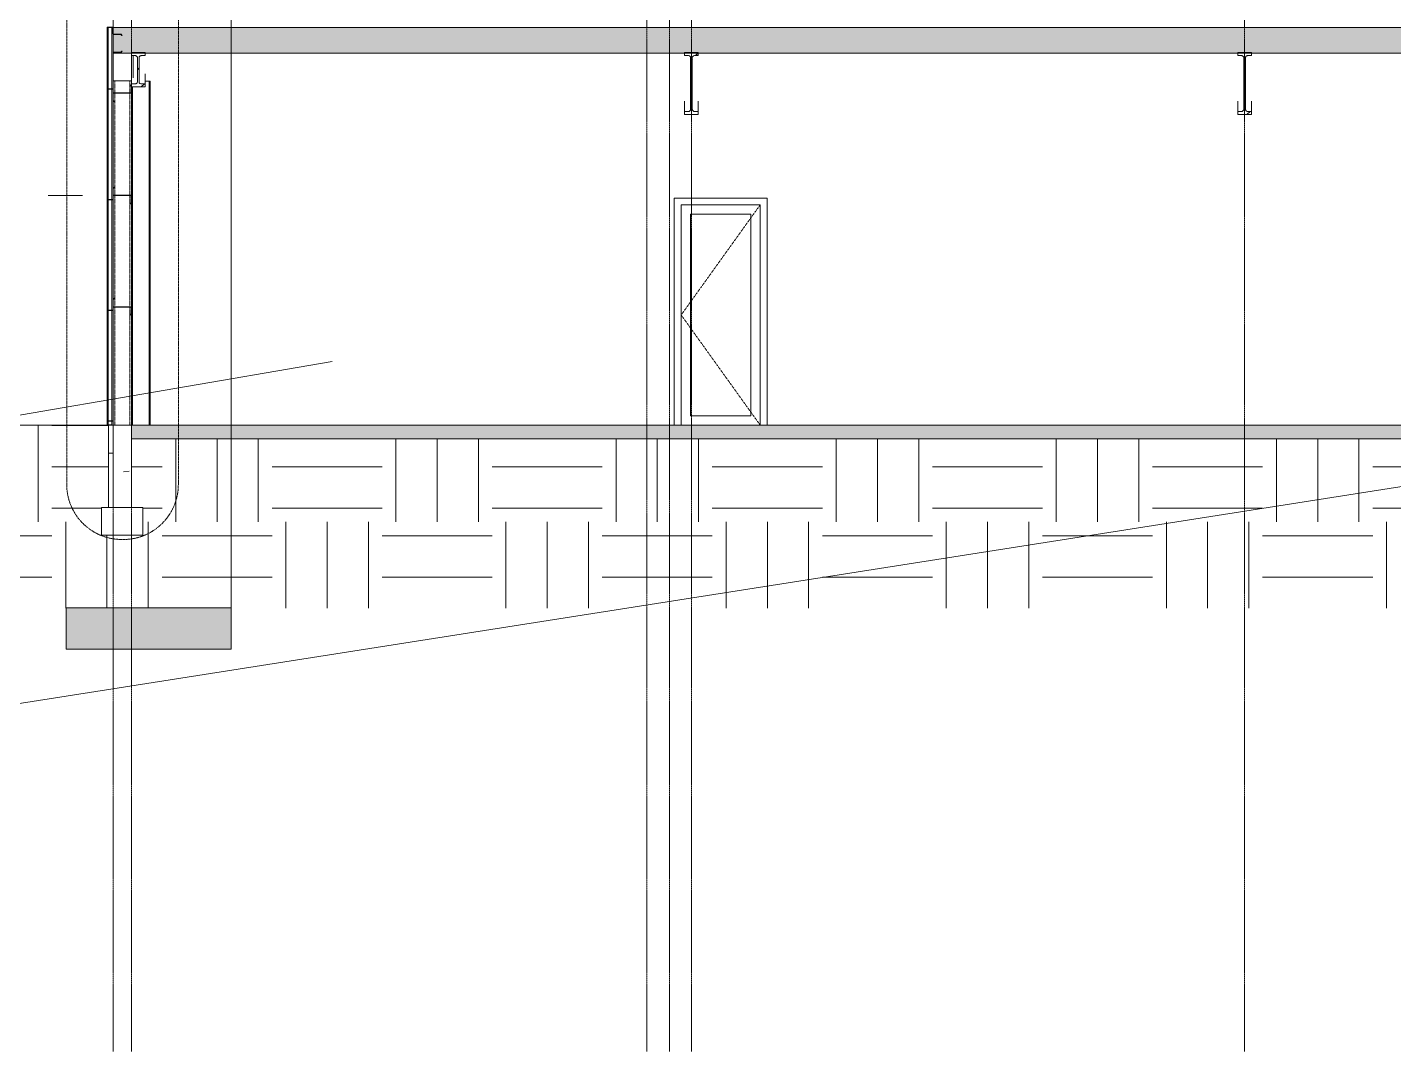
# Model space of a CAD drawing. Header units: inches. Extents: x 21386 to 98546, y -290 to 853.
# Drawn here: x 27735 to 28330, y -273 to 173 of the extents above; entities that cross this region are included whole.
import ezdxf

# ---------------------------------------------------------------- set-up
doc = ezdxf.new("R2010")
doc.units = ezdxf.units.IN
doc.header["$MEASUREMENT"] = 0
for name, pattern in [('Dash 1_16_', [0.125, 0.0625, -0.0625]), ('Dash Dot 3_16_', [0.3125, 0.1875, -0.0625, 0, -0.0625]), ('Grid Line 1_2_', [0.875, 0.5, -0.125, 0.125, -0.125]), ('Hidden 1_8_', [0.1875, 0.125, -0.0625])]:
    doc.linetypes.add(name, pattern=pattern)
for name, color, linetype, lineweight in [('A-ANNO-IDEN', 131, 'Continuous', 9), ('A-ANNO-SYMB', 150, 'Continuous', 9), ('A-CLNG', 13, 'Continuous', 13), ('A-CLNG-PATT', 13, 'Continuous', 25), ('A-DETL', 90, 'Continuous', 70), ('A-DOOR', 31, 'Continuous', 13), ('A-DOOR-FRAM', 31, 'Continuous', 9), ('A-DOOR-GLAZ', 31, 'Continuous', 9), ('A-FLOR', 192, 'Continuous', 13), ('A-FLOR-LEVL', 51, 'Continuous', 9), ('A-FLOR-PATT', 8, 'Continuous', 25), ('A-GLAZ-CWMG', 51, 'Continuous', 13), ('A-WALL', 113, 'Continuous', 13), ('A-WALL-PATT', 111, 'Continuous', 25), ('C-TOPO', 7, 'Continuous', 13), ('G-ANNO-SYMB', 111, 'Continuous', 9), ('L-SITE-WALL', 31, 'Continuous', 13), ('S-BEAM', 12, 'Continuous', 13), ('S-COLS', 52, 'Continuous', 13), ('S-FNDN', 32, 'Continuous', 13), ('S-GRID', 1, 'Continuous', 9)]:
    doc.layers.add(name, color=color, linetype=linetype, lineweight=lineweight)
pattern_1 = [(50, (22033.27, 107.706), (55.0854, -4.8198), [5.76, -63.36]), (355, (22033.27, 107.706), (-10.6557, 57.7685), [4.608, -50.688]), (100.451, (22037.863, 107.305), (44.4295, 52.9487), [4.895, -53.848]), (46.184, (22033.27, 123.066), (81.9644, -12.712), [8.64, -95.04]), (96.636, (22040.1, 122.01), (71.7815, 74.8124), [7.343, -80.772]), (351.184, (22033.27, 123.07), (71.782, 74.8124), [6.912, -76.032]), (21, (22040.95, 119.226), (45.842, -30.9215), [5.76, -63.36]), (326, (22040.95, 119.226), (18.687, 55.6915), [4.608, -50.688]), (71.451, (22044.77, 116.65), (64.529, 24.77), [4.895, -53.848]), (37.5, (22033.272, 107.706), (0.9339, 25.5668), [2.534, -47.539, 2.534, -48.922, -50.88]), (37.5, (22033.272, 107.706), (0.9339, 25.5668), [-101.53, 2.534, -48.346]), (7.5, (22033.272, 107.706), (20.20404, 30.2913), [2.534, -26.803, 2.534, -46.387, -19.392]), (7.5, (22033.272, 107.706), (20.20404, 30.2913), [-78.259, 2.534, -16.858]), (327.5, (22016.146, 107.706), (40.9978, -1.7324), [2.534, -16.666, 2.534, -57.37, -79.488]), (327.5, (22016.146, 107.706), (40.9978, -1.7324), [-79.104, 2.534, -76.954]), (317.5, (22008.466, 107.706), (44.7889, 7.6878), [2.534, -22.426, 2.534, -37.248, -56.448]), (317.5, (22008.466, 107.706), (44.7889, 7.6878), [-64.742, 2.534, -53.914])]
pattern_2 = [(45, (22033.272, 107.706), (-19.007, 19.007), []), (45, (22033.272, 136.506), (-19.007, 19.007), [])]

# ---------------------------------------------------------------- blocks, each defined once
blk = doc.blocks.new('Struct_Xcel_Sports Complex_rvt-2-Building Section - North_South looking East _ Clinic')
at = {"layer": 'A-FLOR-PATT', "lineweight": 9}
h = blk.add_hatch(dxfattribs=at)
h.set_pattern_fill('FP_25', color=256, style=0, pattern_type=2)
h.set_pattern_definition(pattern_1)
h.paths.add_polyline_path([(22104.33, -6), (22790.8, -6), (22790.8, 0), (20899.55, 0), (20899.55, -6), (21794.49, -6)], flags=0)
at = {"layer": 'A-WALL-PATT', "lineweight": 9}
h = blk.add_hatch(dxfattribs=at)
h.set_pattern_fill('FP_25', color=8, style=0, pattern_type=2)
h.set_pattern_definition(pattern_1)
h.paths.add_polyline_path([(20891.55, -36), (20899.55, -36), (20899.55, 0), (20891.55, 0), (20891.55, -1.69)], flags=0)
at = {"layer": 'S-FNDN', "lineweight": 9}
h = blk.add_hatch(dxfattribs=at)
h.set_pattern_fill('FP_25', color=8, style=0, pattern_type=2)
h.set_pattern_definition(pattern_1)
h.paths.add_polyline_path([(20886.55, -48), (20904.55, -48), (20904.55, -36), (20886.55, -36)], flags=0)
at = {"layer": 'A-FLOR', "color": 7}
for p, q in [((22790.8, 0), (20899.55, 0)), ((20899.55, 0), (20899.55, -6)), ((20899.55, -6), (22790.8, -6))]:
    blk.add_line(p, q, dxfattribs=at)
at = {"layer": 'L-SITE-WALL', "color": 7}
for p, q in [((20899.55, 0), (20891.55, 0)), ((20891.55, 0), (20891.55, -36)), ((20899.55, -36), (20899.55, 0)), ((20891.55, -36), (20899.55, -36))]:
    blk.add_line(p, q, dxfattribs=at)
at = {"layer": 'S-FNDN', "color": 7}
for p, q in [((20904.55, -36), (20886.55, -36)), ((20886.55, -36), (20886.55, -48)), ((20904.55, -48), (20904.55, -36)), ((20886.55, -48), (20904.55, -48))]:
    blk.add_line(p, q, dxfattribs=at)
blk = doc.blocks.new('W-Wide Flange - 2_-3_ deep-V36-Building Section - North_South looking East _ Clinic')
at = {"layer": 'S-BEAM', "lineweight": 9}
h = blk.add_hatch(dxfattribs=at)
h.set_pattern_fill('FP_17', color=8, style=0, pattern_type=2)
h.set_pattern_definition(pattern_2)
h.paths.add_polyline_path([(21382.05, 135.4), (21388.05, 135.4), (21388.05, 136.76), (21386.12, 136.78), (21385.76, 136.96), (21385.52, 137.27), (21385.43, 137.65), (21385.45, 160.37), (21385.62, 160.73), (21385.93, 160.97), (21386.32, 161.06), (21388.05, 161.06), (21388.05, 162.42), (21382.05, 162.42), (21382.05, 161.06), (21383.99, 161.04), (21384.34, 160.87), (21384.59, 160.56), (21384.68, 160.17), (21384.66, 137.45), (21384.48, 137.1), (21384.17, 136.85), (21383.79, 136.76), (21382.05, 136.76)], flags=0)
at = {"layer": 'S-BEAM', "color": 7}
for p, q in [((21388.05, 162.42), (21382.05, 162.42)), ((21382.05, 162.42), (21382.05, 161.06)), ((21382.05, 161.06), (21383.79, 161.06)), ((21386.32, 161.06), (21388.05, 161.06)), ((21388.05, 161.06), (21388.05, 162.42)), ((21384.68, 160.17), (21384.68, 137.65)), ((21385.43, 137.65), (21385.43, 160.17)), ((21383.79, 136.76), (21382.05, 136.76)), ((21382.05, 136.76), (21382.05, 135.4)), ((21382.05, 135.4), (21388.05, 135.4)), ((21388.05, 136.76), (21386.32, 136.76)), ((21388.05, 135.4), (21388.05, 136.76))]:
    blk.add_line(p, q, dxfattribs=at)
at = {"layer": 'S-BEAM', "color": 8, "lineweight": 9}
for p, q in [((21382.05, 141.16), (21382.05, 136.76)), ((21388.05, 136.76), (21388.05, 141.16))]:
    blk.add_line(p, q, dxfattribs=at)
at = {"layer": 'S-BEAM', "color": 7, "flags": 128}
for points in [[(21383.79, 161.06), (21383.99, 161.04), (21384.17, 160.97), (21384.34, 160.87), (21384.48, 160.73), (21384.59, 160.56), (21384.66, 160.37), (21384.68, 160.17)], [(21385.43, 160.17), (21385.45, 160.37), (21385.52, 160.56), (21385.62, 160.73), (21385.76, 160.87), (21385.93, 160.97), (21386.12, 161.04), (21386.32, 161.06)], [(21384.68, 137.65), (21384.66, 137.45), (21384.59, 137.27), (21384.48, 137.1), (21384.34, 136.96), (21384.17, 136.85), (21383.99, 136.78), (21383.79, 136.76)], [(21386.32, 136.76), (21386.12, 136.78), (21385.93, 136.85), (21385.76, 136.96), (21385.62, 137.1), (21385.52, 137.27), (21385.45, 137.45), (21385.43, 137.65)]]:
    blk.add_lwpolyline(points, dxfattribs=at)
blk = doc.blocks.new('W-Wide Flange - 2_-3_ deep-V37-Building Section - North_South looking East _ Clinic')
at = {"layer": 'S-BEAM', "lineweight": 9}
h = blk.add_hatch(dxfattribs=at)
h.set_pattern_fill('FP_17', color=8, style=0, pattern_type=2)
h.set_pattern_definition(pattern_2)
h.paths.add_polyline_path([(21140.8, 135.4), (21146.8, 135.4), (21146.8, 136.76), (21144.87, 136.78), (21144.51, 136.96), (21144.27, 137.27), (21144.18, 137.65), (21144.2, 160.37), (21144.37, 160.73), (21144.68, 160.97), (21145.07, 161.06), (21146.8, 161.06), (21146.8, 162.42), (21140.8, 162.42), (21140.8, 161.06), (21142.74, 161.04), (21143.09, 160.87), (21143.34, 160.56), (21143.43, 160.17), (21143.41, 137.45), (21143.23, 137.1), (21142.92, 136.85), (21142.54, 136.76), (21140.8, 136.76)], flags=0)
at = {"layer": 'S-BEAM', "color": 7}
for p, q in [((21146.8, 162.42), (21140.8, 162.42)), ((21140.8, 162.42), (21140.8, 161.06)), ((21140.8, 161.06), (21142.54, 161.06)), ((21145.07, 161.06), (21146.8, 161.06)), ((21146.8, 161.06), (21146.8, 162.42)), ((21143.43, 160.17), (21143.43, 137.65)), ((21144.18, 137.65), (21144.18, 160.17)), ((21142.54, 136.76), (21140.8, 136.76)), ((21140.8, 136.76), (21140.8, 135.4)), ((21140.8, 135.4), (21146.8, 135.4)), ((21146.8, 136.76), (21145.07, 136.76)), ((21146.8, 135.4), (21146.8, 136.76))]:
    blk.add_line(p, q, dxfattribs=at)
at = {"layer": 'S-BEAM', "color": 8, "lineweight": 9}
for p, q in [((21140.8, 141.16), (21140.8, 136.76)), ((21146.8, 136.76), (21146.8, 141.16))]:
    blk.add_line(p, q, dxfattribs=at)
at = {"layer": 'S-BEAM', "color": 7, "flags": 128}
for points in [[(21142.54, 161.06), (21142.74, 161.04), (21142.92, 160.97), (21143.09, 160.87), (21143.23, 160.73), (21143.34, 160.56), (21143.41, 160.37), (21143.43, 160.17)], [(21144.18, 160.17), (21144.2, 160.37), (21144.27, 160.56), (21144.37, 160.73), (21144.51, 160.87), (21144.68, 160.97), (21144.87, 161.04), (21145.07, 161.06)], [(21143.43, 137.65), (21143.41, 137.45), (21143.34, 137.27), (21143.23, 137.1), (21143.09, 136.96), (21142.92, 136.85), (21142.74, 136.78), (21142.54, 136.76)], [(21145.07, 136.76), (21144.87, 136.78), (21144.68, 136.85), (21144.51, 136.96), (21144.37, 137.1), (21144.27, 137.27), (21144.2, 137.45), (21144.18, 137.65)]]:
    blk.add_lwpolyline(points, dxfattribs=at)
blk = doc.blocks.new('Single-Glass 1 - 2_  10 7_16_ x96_-1835913-Building Section - North_South looking East _ Clinic')
at = {"layer": 'A-DOOR', "color": 8, "linetype": 'Dash 1_16_', "lineweight": 9}
for p in [(21173.77, 96), (21173.77, 0)]:
    blk.add_line(p, (21139.33, 48), dxfattribs=at)
at = {"layer": 'A-DOOR', "color": 8, "lineweight": 9}
for p, q in [((21143.33, 4), (21143.33, 92)), ((21143.33, 92), (21169.77, 92)), ((21169.77, 92), (21169.77, 4)), ((21169.77, 4), (21143.33, 4))]:
    blk.add_line(p, q, dxfattribs=at)
at = {"layer": 'A-DOOR-FRAM', "color": 8}
for p, q in [((21176.77, 99), (21136.33, 99)), ((21136.33, 99), (21136.33, 0)), ((21139.33, 96), (21173.77, 96)), ((21139.33, 0), (21139.33, 96)), ((21173.77, 96), (21173.77, 0)), ((21176.77, 0), (21176.77, 99))]:
    blk.add_line(p, q, dxfattribs=at)
at = {"layer": 'A-DOOR-GLAZ', "color": 8}
for p, q in [((21143.33, 92), (21169.77, 92)), ((21143.33, 92), (21143.33, 4)), ((21169.77, 92), (21169.77, 4)), ((21143.33, 4), (21169.77, 4))]:
    blk.add_line(p, q, dxfattribs=at)
blk = doc.blocks.new('W-Wide Flange - 1_-5_-1401438-Building Section - North_South looking East _ Clinic')
at = {"layer": 'S-BEAM', "lineweight": 9}
h = blk.add_hatch(dxfattribs=at)
h.set_pattern_fill('FP_17', color=8, style=0, pattern_type=2)
h.set_pattern_definition(pattern_2)
h.paths.add_polyline_path([(20903.67, 147.41), (20905.55, 147.41), (20905.55, 148.77), (20903.62, 148.79), (20903.26, 148.97), (20903.02, 149.28), (20902.93, 149.67), (20902.95, 160.37), (20903.12, 160.73), (20903.43, 160.97), (20903.82, 161.06), (20905.55, 161.06), (20905.55, 162.42), (20899.55, 162.42), (20899.55, 161.06), (20901.49, 161.04), (20901.84, 160.87), (20902.09, 160.56), (20902.18, 160.17), (20902.16, 149.46), (20901.98, 149.11), (20901.67, 148.86), (20901.29, 148.77), (20899.55, 148.77), (20899.55, 147.41)], flags=0)
at = {"layer": 'S-BEAM', "color": 7}
for p, q in [((20905.55, 162.42), (20899.55, 162.42)), ((20899.55, 162.42), (20899.55, 161.06)), ((20899.55, 161.06), (20901.29, 161.06)), ((20903.82, 161.06), (20905.55, 161.06)), ((20905.55, 161.06), (20905.55, 162.42)), ((20902.18, 160.17), (20902.18, 149.66)), ((20902.93, 149.66), (20902.93, 160.17)), ((20901.29, 148.77), (20899.55, 148.77)), ((20899.55, 148.77), (20899.55, 147.41)), ((20899.55, 147.41), (20905.55, 147.41)), ((20905.55, 148.77), (20903.82, 148.77)), ((20905.55, 147.41), (20905.55, 148.77))]:
    blk.add_line(p, q, dxfattribs=at)
at = {"layer": 'S-BEAM', "color": 8, "lineweight": 9}
for p, q in [((20899.55, 151.41), (20899.55, 148.77)), ((20905.55, 148.77), (20905.55, 153.17))]:
    blk.add_line(p, q, dxfattribs=at)
at = {"layer": 'S-BEAM', "color": 7, "flags": 128}
for points in [[(20901.29, 161.06), (20901.49, 161.04), (20901.67, 160.97), (20901.84, 160.87), (20901.98, 160.73), (20902.09, 160.56), (20902.16, 160.37), (20902.18, 160.17)], [(20902.93, 160.17), (20902.95, 160.37), (20903.02, 160.56), (20903.12, 160.73), (20903.26, 160.87), (20903.43, 160.97), (20903.62, 161.04), (20903.82, 161.06)], [(20902.18, 149.66), (20902.16, 149.46), (20902.09, 149.28), (20901.98, 149.11), (20901.84, 148.97), (20901.67, 148.86), (20901.49, 148.79), (20901.29, 148.77)], [(20903.82, 148.77), (20903.62, 148.79), (20903.43, 148.86), (20903.26, 148.97), (20903.12, 149.11), (20903.02, 149.28), (20902.95, 149.46), (20902.93, 149.66)]]:
    blk.add_lwpolyline(points, dxfattribs=at)
blk = doc.blocks.new('Girt_Z - 8_D-1789509-Building Section - North_South looking East _ Clinic')
at = {"layer": 'S-BEAM', "color": 7}
for p, q in [((20892.13, 55.3), (20891.55, 54.82)), ((20891.55, 54.82), (20891.55, 51.45)), ((20891.66, 54.77), (20892.2, 55.22)), ((20891.66, 51.63), (20891.66, 54.77)), ((20892.2, 55.22), (20892.13, 55.3)), ((20891.55, 51.45), (20899.37, 51.45)), ((20899.37, 51.55), (20891.74, 51.55)), ((20899.44, 48.48), (20898.91, 48.03)), ((20898.91, 48.03), (20898.98, 47.95)), ((20898.98, 47.95), (20899.55, 48.43)), ((20899.44, 51.37), (20899.44, 48.48)), ((20899.55, 48.43), (20899.55, 51.37))]:
    blk.add_line(p, q, dxfattribs=at)
for centre, radius, start, end in [((20891.74, 51.63), 0.0782, 183.04236, 270), ((20899.37, 51.37), 0.188, 0, 90), ((20899.37, 51.37), 0.0782, 2.12272, 90)]:
    blk.add_arc(centre, radius, start, end, dxfattribs=at)
blk = doc.blocks.new('Girt_Z - 8_D-1789595-Building Section - North_South looking East _ Clinic')
at = {"layer": 'S-BEAM', "color": 7}
for p, q in [((20892.13, 103.68), (20891.55, 103.2)), ((20891.55, 103.2), (20891.55, 100.26)), ((20891.66, 103.14), (20892.2, 103.59)), ((20891.66, 100.25), (20891.66, 103.14)), ((20892.2, 103.59), (20892.13, 103.68)), ((20899.55, 100.18), (20891.74, 100.18)), ((20891.74, 100.07), (20899.37, 100.07)), ((20899.44, 96.86), (20898.91, 96.41)), ((20898.91, 96.41), (20898.98, 96.32)), ((20898.98, 96.32), (20899.55, 96.8)), ((20899.44, 100), (20899.44, 96.86)), ((20899.55, 96.8), (20899.55, 100.18))]:
    blk.add_line(p, q, dxfattribs=at)
for centre, radius, start, end in [((20891.74, 100.26), 0.188, 180, 270), ((20891.74, 100.26), 0.0782, 182.12272, 270), ((20899.37, 99.99), 0.0782, 3.04236, 90)]:
    blk.add_arc(centre, radius, start, end, dxfattribs=at)
blk = doc.blocks.new('Girt_C - 8_D-1405514-Building Section - North_South looking East _ Clinic')
at = {"layer": 'S-BEAM', "color": 8, "lineweight": 9}
blk.add_line((20891.55, 170.68), (20891.55, 170.24), dxfattribs=at)
at = {"layer": 'S-BEAM', "color": 7}
for p, q in [((20891.55, 170.24), (20891.55, 162.61)), ((20891.66, 162.61), (20891.66, 170.24)), ((20895.05, 170.43), (20891.74, 170.43)), ((20891.74, 170.32), (20895, 170.32)), ((20895, 170.32), (20895.45, 169.79)), ((20895.53, 169.86), (20895.05, 170.43)), ((20895.45, 169.79), (20895.53, 169.86)), ((20895, 162.53), (20891.74, 162.53)), ((20891.74, 162.42), (20895.05, 162.42)), ((20895.45, 163.07), (20895, 162.53)), ((20895.05, 162.42), (20895.54, 163)), ((20895.54, 163), (20895.45, 163.07))]:
    blk.add_line(p, q, dxfattribs=at)
at = {"layer": 'S-BEAM', "color": 7, "flags": 128}
for points in [[(20891.74, 170.43), (20891.67, 170.42), (20891.61, 170.38), (20891.57, 170.31), (20891.55, 170.24)], [(20891.66, 170.24), (20891.67, 170.28), (20891.7, 170.31), (20891.74, 170.32)], [(20891.55, 162.61), (20891.57, 162.54), (20891.61, 162.48), (20891.67, 162.44), (20891.74, 162.42)], [(20891.74, 162.53), (20891.7, 162.55), (20891.67, 162.57), (20891.66, 162.61)]]:
    blk.add_lwpolyline(points, dxfattribs=at)
blk = doc.blocks.new('C-Channel-Column - C8X13_7-1780346-Building Section - North_South looking East _ Clinic')
at = {"layer": 'S-COLS', "color": 8, "linetype": 'Hidden 1_8_', "lineweight": 9}
for p, q in [((20892.27, 144.8), (20892.27, 150.05)), ((20898.84, 144.79), (20898.84, 150.05)), ((20892.27, 100.17), (20892.27, 144.7)), ((20898.84, 100.18), (20898.84, 144.69)), ((20892.27, 51.55), (20892.27, 100.07)), ((20898.84, 51.55), (20898.84, 100.08)), ((20892.27, 0), (20892.27, 51.45)), ((20898.84, 0), (20898.84, 51.45))]:
    blk.add_line(p, q, dxfattribs=at)
blk = doc.blocks.new('Rectangular Mullion - Profile_Polycarbonate_Upper and left-1784084-Building Section - North_South looking East _ Clinic')
at = {"layer": 'A-GLAZ-CWMG', "color": 7}
for p, q in [((20891.55, 173.43), (20889.05, 173.43)), ((20889.05, 173.43), (20889.05, 170.68)), ((20889.12, 170.74), (20889.12, 173.37)), ((20889.12, 173.37), (20891.49, 173.37)), ((20891.49, 173.37), (20891.49, 170.74)), ((20891.55, 170.68), (20891.55, 173.43)), ((20889.05, 170.68), (20889.48, 170.68)), ((20889.42, 170.74), (20889.12, 170.74)), ((20889.48, 170.93), (20889.42, 170.93)), ((20889.42, 170.93), (20889.42, 170.74)), ((20889.48, 170.68), (20889.48, 170.93)), ((20891.12, 170.93), (20891.05, 170.93)), ((20891.05, 170.93), (20891.05, 170.68)), ((20891.05, 170.68), (20891.55, 170.68)), ((20891.12, 170.74), (20891.12, 170.93)), ((20891.49, 170.74), (20891.12, 170.74))]:
    blk.add_line(p, q, dxfattribs=at)
at = {"layer": 'A-GLAZ-CWMG', "color": 8, "lineweight": 9}
for p, q in [((20889.42, 173.27), (20889.12, 173.27)), ((20889.42, 170.93), (20889.42, 173.38)), ((20891.12, 170.93), (20891.12, 173.37)), ((20891.49, 173.27), (20891.12, 173.27)), ((20889.42, 170.74), (20889.42, 170.93)), ((20891.12, 170.74), (20891.12, 170.93))]:
    blk.add_line(p, q, dxfattribs=at)
at = {"layer": 'A-GLAZ-CWMG', "color": 10, "lineweight": 9}
for p, q in [((20889.48, 170.93), (20889.48, 173.37)), ((20891.05, 170.93), (20891.05, 173.37))]:
    blk.add_line(p, q, dxfattribs=at)
blk = doc.blocks.new('Girt_Z - 8_D-1790185-Building Section - North_South looking East _ Clinic')
at = {"layer": 'S-BEAM', "color": 7}
for p, q in [((20899.37, 144.8), (20891.55, 144.8)), ((20891.55, 144.8), (20891.55, 141.42)), ((20891.66, 141.47), (20891.66, 144.61)), ((20891.74, 144.69), (20899.37, 144.69)), ((20898.98, 148.29), (20898.91, 148.21)), ((20898.91, 148.21), (20899.44, 147.76)), ((20899.55, 147.81), (20898.98, 148.29)), ((20899.44, 147.76), (20899.44, 144.87)), ((20899.55, 144.88), (20899.55, 147.81)), ((20891.55, 141.42), (20892.13, 140.94)), ((20892.2, 141.02), (20891.66, 141.47)), ((20892.13, 140.94), (20892.2, 141.02))]:
    blk.add_line(p, q, dxfattribs=at)
for centre, radius, start, end in [((20891.74, 144.61), 0.0782, 90, 176.95764), ((20899.37, 144.88), 0.188, 270, 0), ((20899.37, 144.88), 0.0782, 270, 357.87728)]:
    blk.add_arc(centre, radius, start, end, dxfattribs=at)
blk = doc.blocks.new('Section - 3_32_ x 3_8_-18514-Building Section - North_South looking East _ Clinic')
at = {"layer": 'G-ANNO-SYMB'}
blk.add_hatch(color=256, dxfattribs=at).paths.add_polyline_path([(22320.83, -79.66), (22248.83, -79.66), (22248.83, -97.66), (22320.83, -97.66)], flags=0)
for p, q in [((22248.83, -97.66), (22248.83, -79.66)), ((22248.83, -79.66), (22320.83, -79.66)), ((22320.83, -79.66), (22320.83, -97.66)), ((22320.83, -97.66), (22248.83, -97.66))]:
    blk.add_line(p, q, dxfattribs=at)

msp = doc.modelspace()

# ---------------------------------------------------------------- hatches: boundary and pattern name
at = {"layer": 'A-CLNG-PATT', "lineweight": 9}
h = msp.add_hatch(dxfattribs=at)
h.set_pattern_fill('FP_21', color=8, style=0, pattern_type=2)
h.set_pattern_definition([(161.57, (22034.232, 108.666), (-7.6802237, -0.0009796), [0, -54.643, 6.067, 0]), (18.43, (22032.312, 108.666), (-7.6802237, 0.0009796), [0, -54.643, 6.067, 0]), (108.43, (22034.232, 108.666), (3.8382953, -19.2013653), [18.211, -42.499]), (71.57, (22032.312, 108.666), (3.8382953, 19.2013653), [18.211, -42.499])])
h.paths.add_polyline_path([(28734.33, 162.17), (29666.95, 162.17), (29666.95, 173.3), (27771.95, 173.3), (27771.95, 162.17), (28733.7, 162.17)], flags=0)
at = {"layer": 'A-WALL-PATT', "lineweight": 9}
h = msp.add_hatch(dxfattribs=at)
h.set_pattern_fill('FP_24', color=8, style=0, pattern_type=2)
h.set_pattern_definition([(90, (20797.93, 98.25), (-193, -193), [48, -145]), (180, (20797.93, 98.25), (-2e-14, -193), [96.25, -96.75]), (270, (20701.68, 146.25), (-193, -193), [48, -145]), (180, (20797.93, 146.25), (-2e-14, -193), [96.25, -96.75]), (270, (20701.43, 146.25), (-193, -193), [48, -145]), (180, (20701.43, 146.25), (-2e-14, -193), [96.25, -96.75]), (90, (20605.18, 98.25), (-193, -193), [48, -145]), (180, (20701.43, 98.25), (-2e-14, -193), [96.25, -96.75]), (90, (20749.93, 146.5), (-193, -193), [48, -145]), (180, (20798.18, 146.5), (-2e-14, -193), [48.25, -144.75]), (180, (20798.18, 194.5), (-2e-14, -193), [48.25, -144.75]), (90, (20653.43, 146.5), (-193, -193), [48, -145]), (180, (20749.68, 146.5), (-2e-14, -193), [96.25, -96.75]), (270, (20749.68, 194.5), (-193, -193), [48, -145]), (180, (20749.68, 194.5), (-2e-14, -193), [96.25, -96.75]), (180, (20653.18, 146.5), (-2e-14, -193), [48, -145]), (270, (20653.18, 194.5), (-193, -193), [48, -145]), (180, (20653.18, 194.5), (-2e-14, -193), [48, -145]), (90, (20797.93, 194.75), (-193, -193), [48, -145]), (180, (20797.93, 194.75), (-2e-14, -193), [96.25, -96.75]), (270, (20701.68, 242.75), (-193, -193), [48, -145]), (180, (20797.93, 242.75), (-2e-14, -193), [96.25, -96.75]), (270, (20701.43, 242.75), (-193, -193), [48, -145]), (180, (20701.43, 242.75), (-2e-14, -193), [96.25, -96.75]), (270, (20605.18, 242.75), (-193, -193), [48, -145]), (180, (20701.43, 194.75), (-2e-14, -193), [96.25, -96.75]), (90, (20749.93, 243), (-193, -193), [48, -145]), (180, (20798.18, 243), (-2e-14, -193), [48.25, -144.75]), (180, (20798.18, 291), (-2e-14, -193), [48.25, -144.75]), (90, (20653.43, 243), (-193, -193), [48, -145]), (180, (20749.68, 243), (-2e-14, -193), [96.25, -96.75]), (270, (20749.68, 291), (-193, -193), [48, -145]), (180, (20749.68, 291), (-2e-14, -193), [96.25, -96.75]), (180, (20653.18, 243), (-2e-14, -193), [48, -145]), (270, (20653.18, 291), (-193, -193), [48, -145]), (180, (20653.18, 291), (-2e-14, -193), [48, -145])])
h.paths.add_polyline_path([(27769.45, 0), (27771.95, 0), (27771.95, 150.05), (27779.95, 150.05), (27779.95, 151.41), (27780.7, 151.41), (27780.7, 161.06), (27779.95, 161.06), (27779.95, 162.17), (27771.95, 162.17), (27771.89, 170.68), (27771.52, 170.74), (27771.45, 173.37), (27769.88, 173.3), (27769.82, 170.74), (27769.45, 170.68), (27769.45, 76.43)], flags=0)
h.paths.add_polyline_path([(27771.89, 173.27), (27771.89, 173.37), (27771.52, 173.3), (27771.52, 173.27), (27771.79, 173.27)], flags=0)
h.paths.add_polyline_path([(27769.82, 173.27), (27769.82, 173.37), (27769.52, 173.3), (27769.52, 173.27)], flags=0)
h = msp.add_hatch(dxfattribs=at)
h.set_pattern_fill('FP_19', color=8, style=0, pattern_type=2)
h.set_pattern_definition([(0, (22033.272, 107.706), (0, 24), []), (90, (22033.272, 107.706), (-24, 1e-15), [])])
h.paths.add_polyline_path([(27769.95, -36), (27771.95, -36), (27771.95, 0), (27769.95, 0), (27769.95, -1.69)], flags=0)
at = {"layer": 'C-TOPO', "lineweight": 9}
h = msp.add_hatch(dxfattribs=at)
h.set_pattern_fill('FP_18', color=8, style=0, pattern_type=2)
h.set_pattern_definition([(0, (22033.27, 107.706), (48, 48), [48, -48]), (0, (22033.27, 125.706), (48, 48), [48, -48]), (0, (22033.27, 143.706), (48, 48), [48, -48]), (90, (22039.27, 149.706), (-48, 48), [48, -48]), (90, (22057.27, 149.706), (-48, 48), [48, -48]), (90, (22075.27, 149.706), (-48, 48), [48, -48])])
h.paths.add_polyline_path([(29882.82, -79.81), (29914.28, -79.81), (29914.28, 0), (29681.2, 0), (29681.2, -36), (29684.2, -36), (29684.2, -48), (29666.2, -48), (29666.2, -36), (29671.2, -36), (29671.2, -6), (27779.95, -6), (27779.95, -36), (27784.95, -36), (27784.95, -48), (27766.95, -48), (27766.95, -36), (27769.95, -36), (27769.95, 0), (27435.5, 0), (27435.5, -79.81), (29802.05, -79.81)], flags=0)
h.paths.add_polyline_path([(29416.01, -24), (29416.01, -12), (29432.01, -12), (29432.01, -24)], flags=0)

# ---------------------------------------------------------------- linework, layer by layer
at = {"layer": 'A-ANNO-IDEN', "color": 153}
for p, q in [((27867.47, 27.68), (27385.2, -54.92)), ((28646.95, 22.42), (27580.82, -144.98))]:
    msp.add_line(p, q, dxfattribs=at)
at = {"layer": 'A-ANNO-SYMB', "linetype": 'Dash Dot 3_16_'}
for p, q in [((27751.76, 188.36), (27751.76, -25.88)), ((27800.44, -25.88), (27800.44, 188.36)), ((27775.76, -49.88), (27776.44, -49.88))]:
    msp.add_line(p, q, dxfattribs=at)
for centre, start, end in [((27775.76, -25.88), 180, 270), ((27776.44, -25.88), 270, 360)]:
    msp.add_arc(centre, 24, start, end, dxfattribs=at)
at = {"layer": 'A-CLNG', "color": 7}
for p, q in [((29666.95, 173.3), (27771.95, 173.3)), ((27771.95, 173.3), (27771.95, 170.26)), ((27771.95, 170.24), (27771.95, 162.17)), ((27771.95, 162.17), (28728.95, 162.17))]:
    msp.add_line(p, q, dxfattribs=at)
at = {"layer": 'A-DETL', "color": 8, "lineweight": 9}
msp.add_line((27758.67, 100.12), (27743.67, 100.12), dxfattribs=at)
at = {"layer": 'A-FLOR-LEVL', "linetype": 'Grid Line 1_2_'}
msp.add_line((27242, 0), (30541.3, 0), dxfattribs=at)
at = {"layer": 'A-WALL', "color": 7}
for p, q in [((27771.45, 173.37), (27769.88, 173.37)), ((27769.88, 173.37), (27769.88, 0.06)), ((27771.45, 0.06), (27771.45, 173.37)), ((27769.88, 0.06), (27771.45, 0.06))]:
    msp.add_line(p, q, dxfattribs=at)
at = {"layer": 'A-WALL', "color": 8, "lineweight": 9}
for p, q in [((27769.45, 0), (27769.45, 170.68)), ((27780.7, 161.06), (27780.7, 151.41))]:
    msp.add_line(p, q, dxfattribs=at)
at = {"layer": 'C-TOPO'}
msp.add_line((27769.95, 0), (27452.77, 0), dxfattribs=at)
at = {"layer": 'C-TOPO', "color": 8, "lineweight": 9}
msp.add_line((27452.77, 0), (27769.95, 0), dxfattribs=at)
at = {"layer": 'G-ANNO-SYMB'}
msp.add_line((27823.53, 545.16), (27823.53, -79.66), dxfattribs=at)
at = {"layer": 'L-SITE-WALL', "color": 7}
for p, q in [((27771.95, 0), (27769.95, 0)), ((27769.95, 0), (27769.95, -36)), ((27771.95, -36), (27771.95, 0)), ((27769.95, -36), (27771.95, -36))]:
    msp.add_line(p, q, dxfattribs=at)
at = {"layer": 'S-COLS', "color": 8, "lineweight": 9}
for p, q in [((27771.95, 144.8), (27771.95, 150.05)), ((27779.95, 150.05), (27771.95, 150.05)), ((27787.08, 149.88), (27785.95, 149.88)), ((27787.77, 149.88), (27787.08, 149.88)), ((27787.77, 149.88), (27787.77, 0)), ((27788.2, 149.88), (27787.77, 149.88)), ((27788.2, 149.88), (27788.2, 0)), ((27779.95, 144.88), (27779.95, 100.18)), ((27780.39, 147.41), (27780.39, 0)), ((27771.95, 103.2), (27771.95, 141.42)), ((27771.95, 54.82), (27771.95, 100.26)), ((27779.95, 96.8), (27779.95, 51.37)), ((27771.95, 0), (27771.95, 51.45)), ((27779.95, 48.43), (27779.95, 0))]:
    msp.add_line(p, q, dxfattribs=at)
at = {"layer": 'S-GRID', "linetype": 'Grid Line 1_2_'}
for p, q in [((27771.95, -273.16), (27771.95, 738.66)), ((27779.95, -273.16), (27779.95, 738.66)), ((28004.7, -273.16), (28004.7, 738.66)), ((28014.7, -273.16), (28014.7, 738.66)), ((28024.2, -273.16), (28024.2, 738.66)), ((28265.45, -273.16), (28265.45, 738.66)), ((28265.45, -273.16), (28265.45, 738.66))]:
    msp.add_line(p, q, dxfattribs=at)

# ---------------------------------------------------------------- block references
at = {"color": 50, "lineweight": 5}
msp.add_blockref('Struct_Xcel_Sports Complex_rvt-2-Building Section - North_South looking East _ Clinic', (6880.4, 0), dxfattribs=at)
at = {"layer": 'A-DOOR', "color": 8, "lineweight": 9}
msp.add_blockref('Single-Glass 1 - 2_  10 7_16_ x96_-1835913-Building Section - North_South looking East _ Clinic', (6880.4, 0), dxfattribs=at)
at = {"layer": 'A-GLAZ-CWMG', "color": 10, "lineweight": 9}
msp.add_blockref('Rectangular Mullion - Profile_Polycarbonate_Upper and left-1784084-Building Section - North_South looking East _ Clinic', (6880.4, 0), dxfattribs=at)
at = {"layer": 'G-ANNO-SYMB', "extrusion": (0, 0, -1)}
msp.add_blockref('Section - 3_32_ x 3_8_-18514-Building Section - North_South looking East _ Clinic', (-50072.36, 0), dxfattribs=at)
at = {"layer": 'S-BEAM', "color": 8, "lineweight": 9}
for name in ['Girt_C - 8_D-1405514-Building Section - North_South looking East _ Clinic', 'W-Wide Flange - 1_-5_-1401438-Building Section - North_South looking East _ Clinic', 'W-Wide Flange - 2_-3_ deep-V37-Building Section - North_South looking East _ Clinic', 'W-Wide Flange - 2_-3_ deep-V36-Building Section - North_South looking East _ Clinic', 'Girt_Z - 8_D-1790185-Building Section - North_South looking East _ Clinic', 'Girt_Z - 8_D-1789595-Building Section - North_South looking East _ Clinic', 'Girt_Z - 8_D-1789509-Building Section - North_South looking East _ Clinic']:
    msp.add_blockref(name, (6880.4, 0), dxfattribs=at)
at = {"layer": 'S-COLS', "color": 8, "linetype": 'Hidden 1_8_', "lineweight": 9}
msp.add_blockref('C-Channel-Column - C8X13_7-1780346-Building Section - North_South looking East _ Clinic', (6880.4, 0), dxfattribs=at)

doc.saveas('drawing.dxf')
